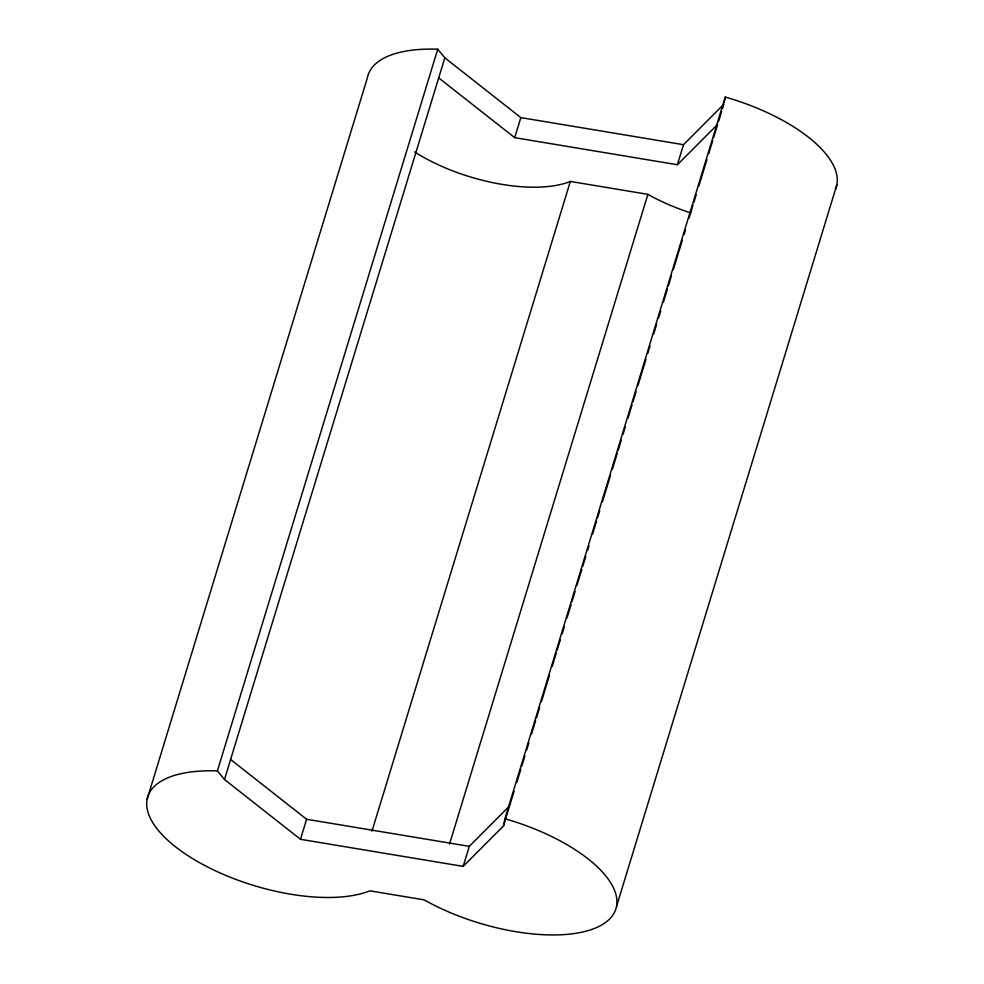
<?xml version="1.0" encoding="UTF-8"?>
<svg xmlns="http://www.w3.org/2000/svg" width="984" height="984" viewBox="0 0 984 984"><rect width="100%" height="100%" fill="white"/><g stroke="black" fill="none" stroke-linecap="round" stroke-linejoin="round"><path stroke-width="1.48" d="M722.514 108.547L723.818 104.255L683.511 144.697L520.819 117.613L444.817 57.822L437.745 49.2L217.403 770.89L224.487 779.513L300.489 839.303L463.181 866.387L503.488 825.945L504.927 818.737L725.269 97.047A127.157 53.665 17 0 1 835.637 188.867M724.113 102.816L725.269 97.047M147.157 799.168L367.487 77.478A127.157 53.665 17 0 1 437.745 49.2M224.487 779.513L444.817 57.822M300.489 839.303L306.602 819.266L230.613 759.464M713.658 137.526L717.705 124.304L677.398 164.734L514.693 137.662L520.819 117.613M371.952 831.222L570.339 181.437L647.89 194.34A109.827 46.346 17 0 0 690.756 212.913M449.503 844.137L647.89 194.34M463.181 866.387L469.307 846.338L509.614 805.896L514.091 791.21M677.398 164.734L683.511 144.697M503.488 825.945L509.171 807.323M516.784 782.391L520.819 769.168M521.717 766.229L524.853 755.946M526.649 750.079L528.9 742.736M531.581 733.916L535.616 720.694M536.514 717.754L539.663 707.471M541.446 701.604L549.527 675.159M552.221 666.34L556.255 653.13M557.153 650.19L560.29 639.908M562.085 634.028L564.324 626.685M567.018 617.866L571.052 604.643M571.95 601.716L575.087 591.433M576.882 585.554L581.815 569.392M582.712 566.452L585.849 556.169M587.645 550.302L588.986 545.886M592.577 534.14L596.611 520.917M597.509 517.978L599.748 510.634M602.442 501.828L610.51 475.383M612.306 469.503L617.239 453.341M618.136 450.414L621.285 440.131M623.069 434.252L625.32 426.908M628.001 418.089L632.048 404.867M632.933 401.939L636.082 391.657M637.878 385.777L645.947 359.332M647.743 353.453L649.981 346.11M653.573 334.363L656.709 324.08M658.505 318.201L660.744 310.858M663.437 302.039L667.472 288.829M668.37 285.889L671.506 275.606M673.302 269.727L682.269 240.354M684.064 234.475L685.405 230.072M688.997 218.313L693.031 205.09M693.929 202.15L696.18 194.807M698.861 186.001L706.942 159.556M708.726 153.676L712.773 140.454M718.578 121.438L721.641 111.413M616.513 906.522L836.843 184.832M306.602 819.266L469.307 846.338M438.704 77.871L514.693 137.662M217.403 770.89A127.157 53.665 17 0 0 175.447 846.757A127.157 53.665 17 0 0 369.824 890.815L424.092 899.843A127.157 53.665 17 0 0 609.613 919.007A127.157 53.665 17 0 0 504.927 818.737M570.339 181.437A109.827 46.346 17 0 1 414.658 151.991"/></g></svg>
